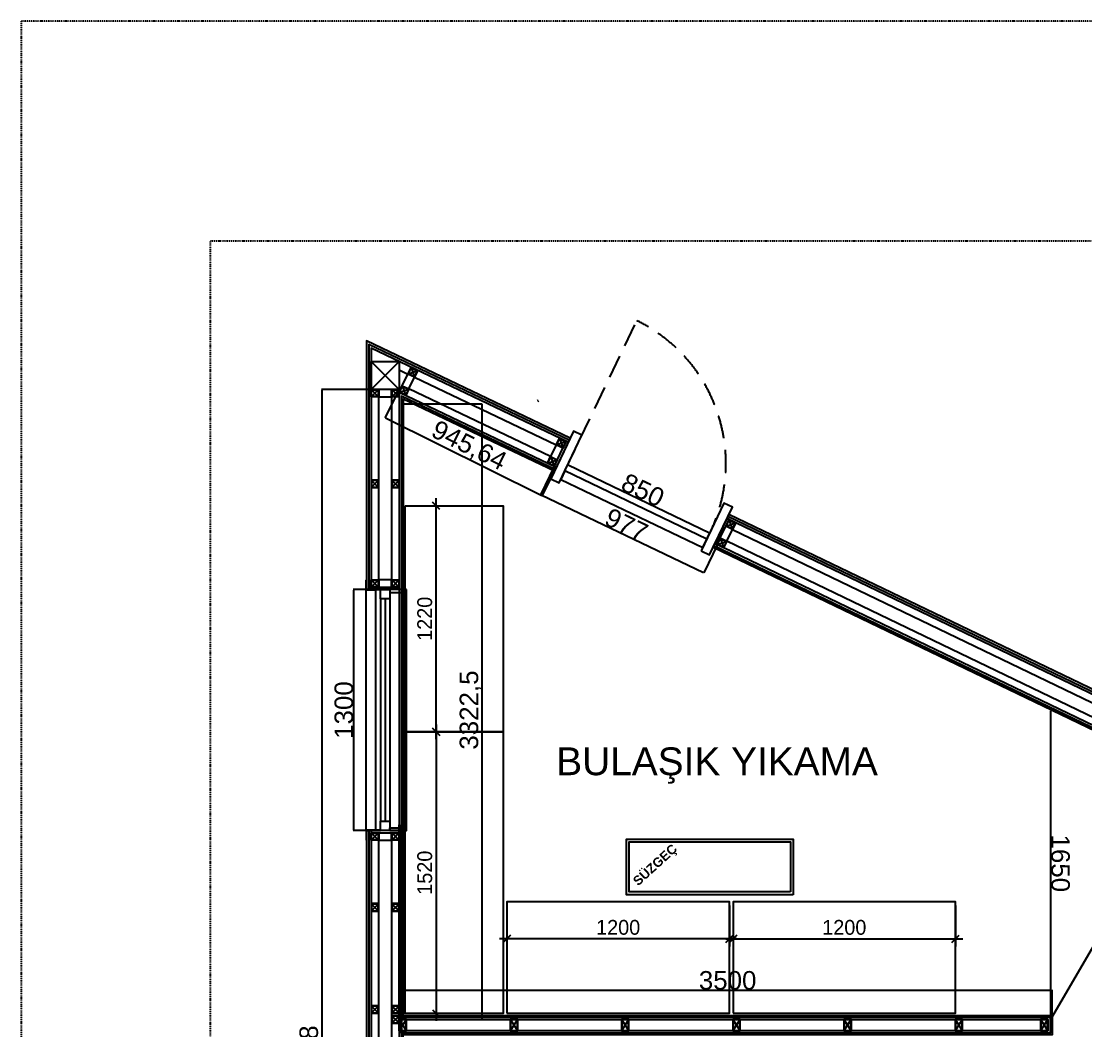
# Model space of a CAD drawing. Header units: millimetres. Extents: x -44968 to 8528, y -5302 to 23637.
# Drawn here: x -44968 to -39226, y -164 to 5283 of the extents above; entities that cross this region are included whole.
import ezdxf

# ---------------------------------------------------------------- set-up
doc = ezdxf.new("R2010")
doc.units = ezdxf.units.MM
doc.linetypes.add('DASHDOT', pattern=[1, 0.5, -0.25, 0, -0.25])
doc.linetypes.add('HIDDEN', pattern=[0.375, 0.25, -0.125])
doc.layers.get('Defpoints').update_dxf_attribs({"color": 250})
for name, color, linetype in [('Dim_YOO', 170, 'Continuous'), ('Elev_3_YOO', 25, 'Continuous'), ('Gypsum_YOO', 151, 'Continuous'), ('Hidden_YOO', 45, 'HIDDEN'), ('Metal_Sect_YOO', 72, 'Continuous'), ('Note_YOO', 230, 'Continuous'), ('Profile_YOO', 154, 'Continuous'), ('Section_Tech_YOO', 201, 'DASHDOT'), ('Stone_Sect_YOO', 34, 'Continuous'), ('Struc_Steel_YOO', 70, 'Continuous'), ('Wndw_YOO', 135, 'Continuous'), ('Wood_Sect_YOO', 27, 'Continuous')]:
    doc.layers.add(name, color=color, linetype=linetype)
doc.layers.add('TAS_DUVAR', color=17, linetype='Continuous', lineweight=0)
doc.styles.add('00', font='GOTHIC.TTF')
doc.styles.get("Standard").update_dxf_attribs({"font": 'arial.ttf'})
doc.styles.add('YOO20 OLCU', font='dim.shx', dxfattribs={"width": 0.8, "height": 36})
doc.styles.add('YOO500', font='arial.ttf', dxfattribs={"height": 1000})
doc.dimstyles.new('ISO-25', dxfattribs={"dimtxt": 2.5, "dimasz": 2.5, "dimexe": 1.25, "dimexo": 0.625, "dimtad": 1, "dimtxsty": 'Standard', "dimcen": 2.5, "dimadec": 0, "dimazin": 0, "dimtfac": 1, "dimtmove": 0, "dimatfit": 3, "dimfxl": 1, "dimarcsym": 0})
doc.dimstyles.new('YOO20', dxfattribs={"dimscale": 20, "dimtxt": 36, "dimasz": 2, "dimexe": 2, "dimexo": 1, "dimgap": 1, "dimtad": 1, "dimdec": 0, "dimzin": 3, "dimdsep": 46, "dimtxsty": 'YOO20 OLCU', "dimblk": 'OBLIQUE', "dimcen": 0, "dimdle": 2, "dimclrd": 256, "dimclre": 256, "dimclrt": 256, "dimadec": 1, "dimazin": 0, "dimtfac": 0.75, "dimtdec": 0, "dimtix": 1, "dimtmove": 1, "dimatfit": 2, "dimldrblk": 'DOT', "dimfxl": 1, "dimfrac": 1, "dimtolj": 1, "dimtzin": 0, "dimlwd": -1, "dimlwe": -1, "dimarcsym": 0})

# ---------------------------------------------------------------- blocks, each defined once
blk = doc.blocks.new('15x15Kolom_')
at = {"ltscale": 500}
blk.add_lwpolyline([(-75, 75), (75, 75), (75, -75), (-75, -75), (-75, 75)], close=True, dxfattribs=at)
for points in [[(-75, -75), (75, 75)], [(-75, 75), (75, -75)]]:
    blk.add_lwpolyline(points, dxfattribs=at)
blk = doc.blocks.new('40x40KutuProfil')
at = {"linetype": 'ByBlock', "lineweight": -2}
for p, q in [((18, 18), (-18, -18)), ((18, -18), (-18, 18))]:
    blk.add_line(p, q, dxfattribs=at)
for points in [[(-20, 20), (-20, -20), (20, -20), (20, 20)], [(-18, 18), (-18, -18), (18, -18), (18, 18)]]:
    blk.add_lwpolyline(points, close=True, dxfattribs=at)
blk = doc.blocks.new('*D459')
at = {"layer": 'Defpoints', "color": 0, "transparency": 16777216}
for p in [(-42907.5, 3219), (-42907.3, -103.5), (-42482.9, -103.5)]:
    blk.add_point(p, dxfattribs=at)
at = {"layer": 'Dim_YOO', "color": 0, "lineweight": -2, "transparency": 16777216}
for p, q in [((-42906.9, 3219), (-42481.7, 3219)), ((-42482.9, 3216.5), (-42482.9, -101)), ((-42906.7, -103.5), (-42481.7, -103.5))]:
    blk.add_line(p, q, dxfattribs=at)
at = {"layer": 'Dim_YOO', "color": 0, "transparency": 16777216}
for points in [[(-42483.4, 3216.5), (-42482.5, 3216.5), (-42482.9, 3219)], [(-42483.4, -101), (-42482.5, -101), (-42482.9, -103.5)]]:
    blk.add_solid(points, dxfattribs=at)
at = {"layer": 'Dim_YOO', "color": 0, "transparency": 16777216, "insert": (-42543.7, 1566.5), "char_height": 100, "attachment_point": 5, "rotation": 90}
blk.add_mtext('3322,5', dxfattribs=at)
blk = doc.blocks.new('*D460')
at = {"layer": 'Defpoints', "color": 0, "transparency": 16777216}
for p in [(-42929.5, 3296.2), (-42082.5, 2875.8), (-42158.2, 2723.1)]:
    blk.add_point(p, dxfattribs=at)
at = {"layer": 'Dim_YOO', "color": 0, "lineweight": -2, "transparency": 16777216}
for p, q in [((-42929.8, 3295.6), (-43005.8, 3142.4)), ((-43003, 3142.4), (-42160.5, 2724.2)), ((-42082.7, 2875.2), (-42158.8, 2722))]:
    blk.add_line(p, q, dxfattribs=at)
at = {"layer": 'Dim_YOO', "color": 0, "transparency": 16777216}
for points in [[(-43002.8, 3142.8), (-43003.2, 3142.1), (-43005.3, 3143.5)], [(-42160.3, 2724.6), (-42160.7, 2723.9), (-42158.2, 2723.1)]]:
    blk.add_solid(points, dxfattribs=at)
at = {"layer": 'Dim_YOO', "color": 0, "transparency": 16777216, "insert": (-42554.8, 2987.7), "char_height": 100, "attachment_point": 5, "rotation": 333.60219}
blk.add_mtext('945,64', dxfattribs=at)
blk = doc.blocks.new('*D448')
at = {"layer": 'Defpoints', "color": 0, "transparency": 16777216}
for p in [(-42093.7, 2881.2), (-41212.1, 2459.9), (-41284.7, 2308)]:
    blk.add_point(p, dxfattribs=at)
at = {"layer": 'Dim_YOO', "color": 0, "lineweight": -2, "transparency": 16777216}
for p, q in [((-42093.9, 2880.6), (-42166.8, 2728.1)), ((-42164, 2728.2), (-41287, 2309.1)), ((-41212.4, 2459.3), (-41285.3, 2306.9))]:
    blk.add_line(p, q, dxfattribs=at)
at = {"layer": 'Dim_YOO', "color": 0, "transparency": 16777216}
for points in [[(-42163.8, 2728.6), (-42164.2, 2727.8), (-42166.3, 2729.3)], [(-41286.8, 2309.5), (-41287.2, 2308.7), (-41284.7, 2308)]]:
    blk.add_solid(points, dxfattribs=at)
at = {"layer": 'Dim_YOO', "color": 0, "transparency": 16777216, "insert": (-41703.2, 2565.3), "char_height": 100, "attachment_point": 5, "rotation": 334.45822}
blk.add_mtext('977', dxfattribs=at)
blk = doc.blocks.new('*D463')
at = {"layer": 'Defpoints', "color": 0, "transparency": 16777216}
for p in [(-42036.2, 2856.3), (-41270.1, 2488.3), (-41253.7, 2522.3)]:
    blk.add_point(p, dxfattribs=at)
at = {"layer": 'Dim_YOO', "color": 0, "lineweight": -2, "transparency": 16777216}
for p, q in [((-42036, 2856.9), (-42019.4, 2891.5)), ((-42017.7, 2889.3), (-41256, 2523.4)), ((-41269.8, 2488.8), (-41253.2, 2523.4))]:
    blk.add_line(p, q, dxfattribs=at)
at = {"layer": 'Dim_YOO', "color": 0, "transparency": 16777216}
for points in [[(-42017.5, 2889.6), (-42017.8, 2888.9), (-42019.9, 2890.3)], [(-41255.8, 2523.7), (-41256.2, 2523), (-41253.7, 2522.3)]]:
    blk.add_solid(points, dxfattribs=at)
at = {"layer": 'Dim_YOO', "color": 0, "transparency": 16777216, "insert": (-41614.4, 2752.9), "char_height": 100, "attachment_point": 5, "rotation": 334.34093}
blk.add_mtext('850', dxfattribs=at)
blk = doc.blocks.new('*D453')
at = {"layer": 'Defpoints', "color": 0, "transparency": 16777216}
for p in [(-42929.8, 2216.5), (-43175.6, 916.5), (-42929.8, 916.5)]:
    blk.add_point(p, dxfattribs=at)
at = {"layer": 'Dim_YOO', "color": 0, "lineweight": -2, "transparency": 16777216}
for p, q in [((-42930.4, 2216.5), (-43176.9, 2216.5)), ((-43175.6, 2214), (-43175.6, 919)), ((-42930.4, 916.5), (-43176.9, 916.5))]:
    blk.add_line(p, q, dxfattribs=at)
at = {"layer": 'Dim_YOO', "color": 0, "transparency": 16777216}
for points in [[(-43176, 2214), (-43175.2, 2214), (-43175.6, 2216.5)], [(-43176, 919), (-43175.2, 919), (-43175.6, 916.5)]]:
    blk.add_solid(points, dxfattribs=at)
at = {"layer": 'Dim_YOO', "color": 0, "transparency": 16777216, "insert": (-43227.3, 1566.5), "char_height": 100, "attachment_point": 5, "rotation": 90}
blk.add_mtext('1300', dxfattribs=at)
blk = doc.blocks.new('*D451')
at = {"layer": 'Defpoints', "color": 0, "transparency": 16777216}
for p in [(-39407.3, 55.8), (-42907.3, -81), (-39407.3, -81)]:
    blk.add_point(p, dxfattribs=at)
at = {"layer": 'Dim_YOO', "color": 0, "lineweight": -2, "transparency": 16777216}
for p, q in [((-42907.3, -80.4), (-42907.3, 57)), ((-42904.8, 55.8), (-39409.8, 55.8)), ((-39407.3, -80.4), (-39407.3, 57))]:
    blk.add_line(p, q, dxfattribs=at)
at = {"layer": 'Dim_YOO', "color": 0, "transparency": 16777216}
for points in [[(-42904.8, 56.2), (-42904.8, 55.4), (-42907.3, 55.8)], [(-39409.8, 56.2), (-39409.8, 55.4), (-39407.3, 55.8)]]:
    blk.add_solid(points, dxfattribs=at)
at = {"layer": 'Dim_YOO', "color": 0, "transparency": 16777216, "insert": (-41157.3, 107.5), "char_height": 100, "attachment_point": 5}
blk.add_mtext('3500', dxfattribs=at)
blk = doc.blocks.new('*D461')
at = {"layer": 'Defpoints', "color": 0, "transparency": 16777216}
for p in [(-42929.8, 3296.5), (-43347.1, -4070.9), (-42909.8, -4070.9)]:
    blk.add_point(p, dxfattribs=at)
at = {"layer": 'Dim_YOO', "color": 0, "lineweight": -2, "transparency": 16777216}
for p, q in [((-42930.4, 3296.5), (-43348.4, 3296.5)), ((-43347.1, 3294), (-43347.1, -4068.4)), ((-42910.4, -4070.9), (-43348.4, -4070.9))]:
    blk.add_line(p, q, dxfattribs=at)
at = {"layer": 'Dim_YOO', "color": 0, "transparency": 16777216}
for points in [[(-43347.6, 3294), (-43346.7, 3294), (-43347.1, 3296.5)], [(-43347.6, -4068.4), (-43346.7, -4068.4), (-43347.1, -4070.9)]]:
    blk.add_solid(points, dxfattribs=at)
at = {"layer": 'Dim_YOO', "color": 0, "transparency": 16777216, "insert": (-43407.9, -387.2), "char_height": 100, "attachment_point": 5, "rotation": 90}
blk.add_mtext('7367,38', dxfattribs=at)
blk = doc.blocks.new('*D462')
at = {"layer": 'Defpoints', "color": 0, "transparency": 16777216}
for p in [(-39414, 1564.7), (-39407.9, 1564.7), (-39407.2, -85.3)]:
    blk.add_point(p, dxfattribs=at)
at = {"layer": 'Dim_YOO', "color": 0, "lineweight": -2, "transparency": 16777216}
for p, q in [((-39408.5, 1564.7), (-39415.2, 1564.7)), ((-39413.3, -82.8), (-39414, 1562.2)), ((-39407.9, -85.3), (-39414.6, -85.3))]:
    blk.add_line(p, q, dxfattribs=at)
at = {"layer": 'Dim_YOO', "color": 0, "transparency": 16777216}
for points in [[(-39413.6, 1562.2), (-39414.4, 1562.2), (-39414, 1564.7)], [(-39412.9, -82.8), (-39413.8, -82.8), (-39413.3, -85.3)]]:
    blk.add_solid(points, dxfattribs=at)
at = {"layer": 'Dim_YOO', "color": 0, "transparency": 16777216, "insert": (-39362, 739.7), "char_height": 100, "attachment_point": 5, "rotation": 270.02167}
blk.add_mtext('1650', dxfattribs=at)
blk = doc.blocks.new('*D450')
at = {"layer": 'Defpoints', "color": 0, "transparency": 16777216}
for p in [(-38660.9, 1206.2), (-38655.7, 1203.2), (-39413.9, -91)]:
    blk.add_point(p, dxfattribs=at)
at = {"layer": 'Dim_YOO', "color": 0, "lineweight": -2, "transparency": 16777216}
for p, q in [((-38660.4, 1205.9), (-38654.7, 1202.6)), ((-39407.5, -91.9), (-38657, 1201.1)), ((-39413.4, -91.4), (-39407.7, -94.7))]:
    blk.add_line(p, q, dxfattribs=at)
at = {"layer": 'Dim_YOO', "color": 0, "transparency": 16777216}
for points in [[(-38657.4, 1201.3), (-38656.6, 1200.9), (-38655.7, 1203.2)], [(-39407.9, -91.7), (-39407.2, -92.1), (-39408.8, -94)]]:
    blk.add_solid(points, dxfattribs=at)
at = {"layer": 'Dim_YOO', "color": 0, "transparency": 16777216, "insert": (-39077, 580.5), "char_height": 100, "attachment_point": 5, "rotation": 59.86576}
blk.add_mtext('1500', dxfattribs=at)
blk = doc.blocks.new('_OBLIQUE')
at = {"color": 0, "linetype": 'ByBlock'}
blk.add_line((-0.5, -0.5), (0.5, 0.5), dxfattribs=at)
blk = doc.blocks.new('*D481')
at = {"layer": 'Defpoints', "color": 0, "transparency": 16777216}
for p in [(-42347.9, 531.4), (-41147.9, 531.4), (-42347.9, 331.6)]:
    blk.add_point(p, dxfattribs=at)
at = {"layer": 'Dim_YOO', "transparency": 16777216}
for p, q in [((-42347.9, 511.4), (-42347.9, 291.6)), ((-41147.9, 511.4), (-41147.9, 291.6)), ((-41107.9, 331.6), (-42387.9, 331.6))]:
    blk.add_line(p, q, dxfattribs=at)
at = {"layer": 'Dim_YOO', "transparency": 16777216, "xscale": 40, "yscale": 40, "zscale": 40, "rotation": 180}
blk.add_blockref('_OBLIQUE', (-42347.9, 331.6), dxfattribs=at)
at = {"layer": 'Dim_YOO', "transparency": 16777216, "xscale": 40, "yscale": 40, "zscale": 40}
blk.add_blockref('_OBLIQUE', (-41147.9, 331.6), dxfattribs=at)
at = {"layer": 'Dim_YOO', "color": 1, "transparency": 16777216, "insert": (-41747.9, 393.6), "char_height": 80, "attachment_point": 5, "style": '00'}
blk.add_mtext('\\A1;1200 ', dxfattribs=at)
blk = doc.blocks.new('_DOT')
at = {"color": 0, "linetype": 'ByBlock', "lineweight": 0}
blk.add_line((-0.5, 0), (-1, 0), dxfattribs=at)
at = {"linetype": 'ByBlock', "lineweight": 0, "const_width": 0.5}
blk.add_lwpolyline([(-0.25, 0, 1), (0.25, 0, 1)], format="xyb", close=True, dxfattribs=at)
blk = doc.blocks.new('*D482')
at = {"layer": 'Defpoints', "color": 0, "transparency": 16777216}
for p in [(-41127.9, 531.4), (-39927.9, 531.4), (-39927.9, 331.6)]:
    blk.add_point(p, dxfattribs=at)
at = {"layer": 'Dim_YOO', "transparency": 16777216}
for p, q in [((-41127.9, 511.4), (-41127.9, 291.6)), ((-39927.9, 511.4), (-39927.9, 291.6)), ((-41167.9, 331.6), (-39887.9, 331.6))]:
    blk.add_line(p, q, dxfattribs=at)
at = {"layer": 'Dim_YOO', "transparency": 16777216, "xscale": 40, "yscale": 40, "zscale": 40, "rotation": 180}
blk.add_blockref('_OBLIQUE', (-41127.9, 331.6), dxfattribs=at)
at = {"layer": 'Dim_YOO', "transparency": 16777216, "xscale": 40, "yscale": 40, "zscale": 40}
blk.add_blockref('_OBLIQUE', (-39927.9, 331.6), dxfattribs=at)
at = {"layer": 'Dim_YOO', "color": 1, "transparency": 16777216, "insert": (-40527.9, 393.6), "char_height": 80, "attachment_point": 5, "style": '00'}
blk.add_mtext('\\A1;1200 ', dxfattribs=at)
blk = doc.blocks.new('*D483')
at = {"layer": 'Defpoints', "color": 0, "transparency": 16777216}
for p in [(-42697.1, 1448.9), (-42729.1, -71.1), (-42697.1, -71.1)]:
    blk.add_point(p, dxfattribs=at)
at = {"layer": 'Dim_YOO', "transparency": 16777216}
for p, q in [((-42717.1, 1448.9), (-42769.1, 1448.9)), ((-42729.1, 1488.9), (-42729.1, -111.1)), ((-42717.1, -71.1), (-42769.1, -71.1))]:
    blk.add_line(p, q, dxfattribs=at)
at = {"layer": 'Dim_YOO', "transparency": 16777216, "xscale": 40, "yscale": 40, "zscale": 40}
for p, rotation in [((-42729.1, 1448.9), 90), ((-42729.1, -71.1), 270)]:
    blk.add_blockref('_OBLIQUE', p, dxfattribs=dict(at, rotation=rotation))
at = {"layer": 'Dim_YOO', "color": 1, "transparency": 16777216, "insert": (-42791.1, 688.9), "char_height": 80, "attachment_point": 5, "rotation": 90, "style": '00'}
blk.add_mtext('\\A1;1520 ', dxfattribs=at)
blk = doc.blocks.new('*D494')
at = {"layer": 'Defpoints', "color": 0, "transparency": 16777216}
for p in [(-42827.6, 2668.9), (-42729.1, 2668.9), (-42827.6, 1448.9)]:
    blk.add_point(p, dxfattribs=at)
at = {"layer": 'Dim_YOO', "transparency": 16777216}
for p, q in [((-42729.1, 1408.9), (-42729.1, 2708.9)), ((-42807.6, 2668.9), (-42689.1, 2668.9)), ((-42807.6, 1448.9), (-42689.1, 1448.9))]:
    blk.add_line(p, q, dxfattribs=at)
at = {"layer": 'Dim_YOO', "transparency": 16777216, "xscale": 40, "yscale": 40, "zscale": 40}
for p, rotation in [((-42729.1, 2668.9), 90), ((-42729.1, 1448.9), 270)]:
    blk.add_blockref('_OBLIQUE', p, dxfattribs=dict(at, rotation=rotation))
at = {"layer": 'Dim_YOO', "color": 1, "transparency": 16777216, "insert": (-42791.1, 2058.9), "char_height": 80, "attachment_point": 5, "rotation": 90, "style": '00'}
blk.add_mtext('\\A1;1220 ', dxfattribs=at)

msp = doc.modelspace()

# ---------------------------------------------------------------- linework, layer by layer
at = {"ltscale": 500}
msp.add_line((-42929.80337, 3402.08068), (-42882.17169, 3379.199), dxfattribs=at)
at = {"linetype": 'ByBlock', "lineweight": -2}
for p, q in [((-42927.80337, -161.54512), (-42891.80337, -105.54512)), ((-42927.80337, -105.54512), (-42891.80337, -161.54512)), ((-42327.80337, -161.54512), (-42291.80337, -105.54512)), ((-42327.80337, -105.54512), (-42291.80337, -161.54512)), ((-41727.80337, -161.54512), (-41691.80337, -105.54512)), ((-41727.80337, -105.54512), (-41691.80337, -161.54512)), ((-41127.80337, -161.54512), (-41091.80337, -105.54512)), ((-41127.80337, -105.54512), (-41091.80337, -161.54512)), ((-40527.80337, -161.54512), (-40491.80337, -105.54512)), ((-40527.80337, -105.54512), (-40491.80337, -161.54512)), ((-39927.80337, -161.54512), (-39891.80337, -105.54512)), ((-39927.80337, -105.54512), (-39891.80337, -161.54512)), ((-39467.80337, -161.54512), (-39431.80337, -105.54512)), ((-39467.80337, -105.54512), (-39431.80337, -161.54512))]:
    msp.add_line(p, q, dxfattribs=at)
at = {"color": 1}
for points in [[(-42897.71991, 2668.9462), (-42367.71991, 2668.9462), (-42367.71991, 1448.9462), (-42897.71991, 1448.9462)], [(-42897.71991, 1448.9462), (-42367.71991, 1448.9462), (-42367.71991, -71.0538), (-42897.71991, -71.0538)], [(-42347.86508, -68.64845), (-41147.86508, -68.64845), (-41147.86508, 531.35155), (-42347.86508, 531.35155)], [(-41127.86508, -68.64845), (-39927.86508, -68.64845), (-39927.86508, 531.35155), (-41127.86508, 531.35155)]]:
    msp.add_lwpolyline(points, close=True, dxfattribs=at)
for points in [[(-40803.26435, 570.08164), (-41703.26435, 570.08164), (-41703.26435, 870.08164), (-40803.26435, 870.08164)], [(-40818.26435, 585.08164), (-41688.26435, 585.08164), (-41688.26435, 855.08164), (-40818.26435, 855.08164)]]:
    msp.add_lwpolyline(points, close=True)
at = {"linetype": 'ByBlock', "lineweight": -2}
for points in [[(-42889.80337, -163.54512), (-42889.80337, -103.54512), (-42929.80337, -103.54512), (-42929.80337, -163.54512)], [(-42891.80337, -161.54512), (-42891.80337, -105.54512), (-42927.80337, -105.54512), (-42927.80337, -161.54512)], [(-42289.80337, -163.54512), (-42289.80337, -103.54512), (-42329.80337, -103.54512), (-42329.80337, -163.54512)], [(-42291.80337, -161.54512), (-42291.80337, -105.54512), (-42327.80337, -105.54512), (-42327.80337, -161.54512)], [(-41689.80337, -163.54512), (-41689.80337, -103.54512), (-41729.80337, -103.54512), (-41729.80337, -163.54512)], [(-41691.80337, -161.54512), (-41691.80337, -105.54512), (-41727.80337, -105.54512), (-41727.80337, -161.54512)], [(-41089.80337, -163.54512), (-41089.80337, -103.54512), (-41129.80337, -103.54512), (-41129.80337, -163.54512)], [(-41091.80337, -161.54512), (-41091.80337, -105.54512), (-41127.80337, -105.54512), (-41127.80337, -161.54512)], [(-40489.80337, -163.54512), (-40489.80337, -103.54512), (-40529.80337, -103.54512), (-40529.80337, -163.54512)], [(-40491.80337, -161.54512), (-40491.80337, -105.54512), (-40527.80337, -105.54512), (-40527.80337, -161.54512)], [(-39889.80337, -163.54512), (-39889.80337, -103.54512), (-39929.80337, -103.54512), (-39929.80337, -163.54512)], [(-39891.80337, -161.54512), (-39891.80337, -105.54512), (-39927.80337, -105.54512), (-39927.80337, -161.54512)], [(-39429.80337, -163.54512), (-39429.80337, -103.54512), (-39469.80337, -103.54512), (-39469.80337, -163.54512)], [(-39431.80337, -161.54512), (-39431.80337, -105.54512), (-39467.80337, -105.54512), (-39467.80337, -161.54512)]]:
    msp.add_lwpolyline(points, close=True, dxfattribs=at)
at = {"layer": 'Elev_3_YOO', "ltscale": 500}
msp.add_lwpolyline([(-42890.15448, 2216.38486), (-42979.80337, 2216.38486), (-42979.80337, 916.5249), (-42890.15448, 916.5249)], close=True, dxfattribs=at)
at = {"layer": 'Gypsum_YOO', "ltscale": 500}
for p, q in [((-42093.22599, 2853.20326), (-42082.40061, 2875.73792)), ((-41150.30568, 2622.11609), (-41161.13106, 2599.58143)), ((-41236.90873, 2441.83877), (-41226.08335, 2464.37344)), ((-42904.80337, 916.5249), (-43104.80337, 916.5249))]:
    msp.add_line(p, q, dxfattribs=at)
for points in [[(-42006.62295, 3033.48058), (-43104.80337, 3558.25969), (-43104.80337, 2216.38486)], [(-42012.03564, 3022.21324), (-43092.30337, 3538.38732), (-43092.30337, 2216.38486)], [(-42006.62295, 3033.48058), (-42017.44833, 3010.94591), (-43079.80337, 3518.51495), (-43079.80337, 2216.38486)], [(-42082.40061, 2875.73792), (-42929.80337, 3280.04647), (-42929.80337, -103.54512), (-39429.80337, -103.54512), (-39429.80337, -163.54512), (-42929.80337, -163.54512), (-42929.80337, 946.5249)], [(-42087.8133, 2864.47059), (-42917.30337, 3260.1741), (-42917.30337, -91.04512), (-39417.30337, -91.04512), (-39417.30337, -176.04512), (-42917.30337, -176.04512), (-42917.30337, 946.5249)], [(-37876.62471, 1019.5239), (-41161.13106, 2599.58143)], [(-37871.21202, 1030.79123), (-41155.71837, 2610.84876)], [(-37865.79933, 1042.05856), (-41150.30568, 2622.11609)], [(-37946.98969, 873.04857), (-41231.49604, 2453.10611)], [(-37941.577, 884.31591), (-41226.08335, 2464.37344)], [(-43104.80337, 916.5249), (-43104.80337, -1467.30447)], [(-43092.30337, 916.5249), (-43092.30337, -1467.30447)], [(-43079.80337, 916.5249), (-43079.80337, -1467.30447)], [(-42929.80337, 916.5249), (-42929.80337, -1467.30447)], [(-42917.30337, 916.5249), (-42917.30337, -1467.30447)]]:
    msp.add_lwpolyline(points, dxfattribs=at)
at = {"layer": 'Gypsum_YOO', "color": 3, "ltscale": 500}
for points in [[(-42092.14346, 2855.45672), (-42907.30337, 3244.2762), (-42907.30337, -81.04512), (-39407.30337, -81.04512), (-39407.30337, -186.04512), (-42909.88547, -186.04512), (-42909.88547, -2767.16443)], [(-37951.32758, 864.03843), (-41235.83393, 2444.09596)], [(-42927.30337, -161.54512), (-42927.30337, 946.5249)]]:
    msp.add_lwpolyline(points, dxfattribs=at)
at = {"layer": 'Gypsum_YOO', "ltscale": 500}
for points in [[(-42082.40061, 2875.73792), (-42093.66795, 2881.15061), (-42028.71566, 3016.3586), (-42017.44833, 3010.94591)], [(-41226.08335, 2464.37344), (-41214.81601, 2458.96075), (-41149.86373, 2594.16874), (-41161.13106, 2599.58143)], [(-42929.80337, 2216.38486), (-43079.80337, 2216.38486), (-43079.80337, 2228.88486), (-42929.80337, 2228.88486)], [(-42929.80337, 916.5249), (-43079.80337, 916.5249), (-43079.80337, 904.0249), (-42929.80337, 904.0249)]]:
    msp.add_lwpolyline(points, close=True, dxfattribs=at)
at = {"layer": 'Hidden_YOO', "ltscale": 500}
msp.add_line((-42036.24874, 2856.34063), (-41646.53503, 3667.58856), dxfattribs=at)
msp.add_arc((-42025.03088, 2897.01958), 858.50782, 331.568524117, 63.840186058, dxfattribs=at)
at = {"layer": 'Metal_Sect_YOO', "ltscale": 500}
for points in [[(-43029.80337, 2214.38486), (-43106.80337, 2214.38486), (-43106.80337, 2266.38486), (-43104.80337, 2266.38486), (-43104.80337, 2216.38486), (-43029.80337, 2216.38486)], [(-43106.80337, 918.5249), (-43106.80337, 2214.38486), (-43056.80337, 2214.38486), (-43056.80337, 918.5249)], [(-43029.80337, 918.5249), (-43106.80337, 918.5249), (-43106.80337, 866.5249), (-43104.80337, 866.5249), (-43104.80337, 916.5249), (-43029.80337, 916.5249)]]:
    msp.add_lwpolyline(points, close=True, dxfattribs=at)
at = {"layer": 'Profile_YOO'}
for p, q in [((-42912.48276, 3316.10194), (-42882.17169, 3379.199)), ((-42904.80337, 2216.38486), (-43104.80337, 2216.38486))]:
    msp.add_line(p, q, dxfattribs=at)
for points in [[(-42112.4028, 2934.52669), (-42876.42729, 3298.78133), (-42846.11623, 3361.87839), (-42082.09173, 2997.62375)], [(-42969.80337, 2268.88486), (-43039.80337, 2268.88486), (-43039.80337, 3256.45676), (-42969.80337, 3256.45676)], [(-39126.14222, 1497.18963), (-41161.43994, 2477.6956), (-41131.12887, 2540.79266), (-39095.83115, 1560.2867)], [(-42969.80337, -330.92378), (-43039.80337, -330.92378), (-43039.80337, 864.0249), (-42969.80337, 864.0249)]]:
    msp.add_lwpolyline(points, close=True, dxfattribs=at)
at = {"layer": 'Section_Tech_YOO', "ltscale": 10}
for points in [[(-44967.87542, -5302.40722), (8528.11256, -5302.40722), (8528.11256, 5282.59294), (-44967.87542, 5282.59294)], [(-34182.86452, 4097.53635), (-34182.86452, -4546.7592), (-43947.45853, -4546.7592), (-43947.45853, 4097.53635)]]:
    msp.add_lwpolyline(points, close=True, dxfattribs=at)
at = {"layer": 'Stone_Sect_YOO', "ltscale": 500}
for points in [[(-42904.80337, 2216.38486), (-42979.80337, 2216.38486), (-42979.80337, 2201.38486), (-42889.80337, 2201.38486)], [(-42904.80337, 916.5249), (-42979.80337, 916.5249), (-42979.80337, 931.5249), (-42889.80337, 931.5249)]]:
    msp.add_lwpolyline(points, close=True, dxfattribs=at)
at = {"layer": 'TAS_DUVAR', "lineweight": 0}
msp.add_line((-42176.19178, 3228.47627), (-42183.52616, 3241.11607), dxfattribs=at)
at = {"layer": 'Wndw_YOO', "ltscale": 500}
for p, q in [((-43029.80337, 2166.38486), (-43029.80337, 966.5249)), ((-43004.80337, 2166.38486), (-43004.80337, 966.5249)), ((-42979.80337, 2166.38486), (-42979.80337, 966.5249))]:
    msp.add_line(p, q, dxfattribs=at)
for points in [[(-43029.80337, 2216.38486), (-42979.80337, 2216.38486), (-42979.80337, 2166.38486), (-43029.80337, 2166.38486)], [(-43029.80337, 966.5249), (-42979.80337, 966.5249), (-42979.80337, 916.5249), (-43029.80337, 916.5249)]]:
    msp.add_lwpolyline(points, close=True, dxfattribs=at)
at = {"layer": 'Wood_Sect_YOO', "ltscale": 500}
for points in [[(-42111.62914, 2814.89433), (-42066.55981, 2793.24356), (-41943.15047, 3050.13874), (-41988.2198, 3071.78951)], [(-41291.7209, 2443.20834), (-41270.07014, 2488.27767), (-42036.24874, 2856.34063), (-42057.89951, 2811.2713)], [(-41300.3812, 2425.18061), (-41255.31187, 2403.52984), (-41131.90253, 2660.42502), (-41176.97186, 2682.07579)]]:
    msp.add_lwpolyline(points, close=True, dxfattribs=at)

# ---------------------------------------------------------------- block references
at = {"layer": 'Profile_YOO', "xscale": -1, "rotation": 334.3409321292068}
for p in [(-42855.48365, 3388.56643), (-42903.11533, 3289.4139), (-42055.4037, 3006.99117), (-42103.03537, 2907.83865), (-41140.4963, 2567.4807), (-41188.12798, 2468.32818)]:
    msp.add_blockref('40x40KutuProfil', p, dxfattribs=at)
at = {"layer": 'Profile_YOO', "xscale": -1}
for p in [(-43059.80337, 3276.45676), (-42949.80337, 3276.45676), (-43059.80337, 2248.88486), (-42949.80337, 2248.88486), (-43059.80337, 884.0249), (-42949.80337, 884.0249)]:
    msp.add_blockref('40x40KutuProfil', p, dxfattribs=at)
at = {"layer": 'Profile_YOO', "rotation": 180}
for p in [(-43059.80337, 2787.55659), (-42949.80337, 2787.55659), (-43059.80337, 502.07285), (-42949.80337, 502.07285), (-43059.80337, -49.76048), (-42949.80337, -49.76048), (-42949.80337, -103.54512)]:
    msp.add_blockref('40x40KutuProfil', p, dxfattribs=at)
at = {"layer": 'Struc_Steel_YOO'}
msp.add_blockref('15x15Kolom_', (-43004.80337, 3371.45676), dxfattribs=at)

# ---------------------------------------------------------------- texts
at = {"insert": (-41673.59559, 652.06078), "char_height": 50, "attachment_point": 1, "rotation": 42.381664437}
msp.add_mtext_dynamic_manual_height_columns('{\\fArial|b1|i0|c162|p34;\\C1;SÜZGEÇ}', width=356.3590704, gutter_width=12.5, heights=[159.10668], dxfattribs=at)
at = {"layer": 'Note_YOO', "insert": (-42081.88848, 1365.01991), "char_height": 150, "attachment_point": 1, "style": 'YOO500'}
msp.add_mtext_dynamic_manual_height_columns('{\\C5;BULAŞIK YIKAMA}', width=3245.6852153, gutter_width=1000, heights=[0], dxfattribs=at)

# ---------------------------------------------------------------- dimensions: what is measured, and where the dimension line sits
at = {"layer": 'Dim_YOO'}
for base, p1, p2, dimstyle, override, picture, middle in [((-43347.14364, -4070.92378), (-42929.80337, 3296.45676), (-42909.80337, -4070.92378), 'ISO-25', {"dimtxt": 100}, '*D461', (-43407.86414, -387.23351)), ((-42729.11361, 2668.9462), (-42827.59776, 1448.9462), (-42827.59776, 2668.9462), 'YOO20', {"dimtxt": 4, "dimpost": ' ', "dimtxsty": '00', "dimclrt": 1}, '*D494', (-42791.12584, 2058.9462)), ((-42729.11361, -71.0538), (-42697.07653, 1448.9462), (-42697.07653, -71.0538), 'YOO20', {"dimtxt": 4, "dimpost": ' ', "dimtxsty": '00', "dimclrt": 1}, '*D483', (-42791.12584, 688.9462))]:
    dim = msp.add_linear_dim(base=base, p1=p1, p2=p2, angle=90, dimstyle=dimstyle, override=override, dxfattribs=at)
    dim.commit()
    dim.dimension.update_dxf_attribs({"geometry": picture, "text_midpoint": middle})
for p1, p2, distance, picture, middle in [((-42929.50095, 3296.20067), (-42082.46069, 2875.76659), -170.42187, '*D460', (-42554.75415, 2987.72096)), ((-42093.66795, 2881.15061), (-41212.14721, 2459.89749), -168.35082, '*D448', (-41703.21144, 2565.25742)), ((-42036.24874, 2856.34063), (-41270.07014, 2488.27767), 37.72582, '*D463', (-41614.44436, 2752.90042)), ((-42929.80337, 2216.52328), (-42929.80337, 916.5249), -245.80715, '*D453', (-43227.32692, 1566.52409)), ((-39407.23973, -85.27775), (-39407.86374, 1564.72544), 6.10907, '*D462', (-39361.97852, 739.74108)), ((-39413.93683, -91.04512), (-38660.8967, 1206.23009), -5.95465, '*D450', (-39076.9644, 580.54903)), ((-42907.30337, -81.04512), (-39407.30337, -81.04512), 136.82642, '*D451', (-41157.30337, 107.49771))]:
    dim = msp.add_aligned_dim(p1=p1, p2=p2, distance=distance, dimstyle='ISO-25', override={"dimtxt": 100}, dxfattribs=at)
    dim.commit()
    dim.dimension.update_dxf_attribs({"geometry": picture, "text_midpoint": middle})
dim = msp.add_linear_dim(base=(-42482.93338, -103.54512), p1=(-42907.51885, 3218.95932), p2=(-42907.30337, -103.54512), angle=90, dimstyle='ISO-25', override={"dimtxt": 100}, dxfattribs=at)
dim.commit()
dim.dimension.update_dxf_attribs({"geometry": '*D459', "text_midpoint": (-42482.93338, 1566.45488), "dimtype": 160})
for base, p1, p2, picture, middle in [((-42347.86508, 331.59102), (-41147.86508, 531.35155), (-42347.86508, 531.35155), '*D481', (-41747.86508, 393.60326)), ((-39927.86508, 331.59102), (-41127.86508, 531.35155), (-39927.86508, 531.35155), '*D482', (-40527.86508, 393.60326))]:
    dim = msp.add_linear_dim(base=base, p1=p1, p2=p2, dimstyle='YOO20', override={"dimtxt": 4, "dimpost": ' ', "dimtxsty": '00', "dimclrt": 1}, dxfattribs=at)
    dim.commit()
    dim.dimension.update_dxf_attribs({"geometry": picture, "text_midpoint": middle})

doc.saveas('drawing.dxf')
